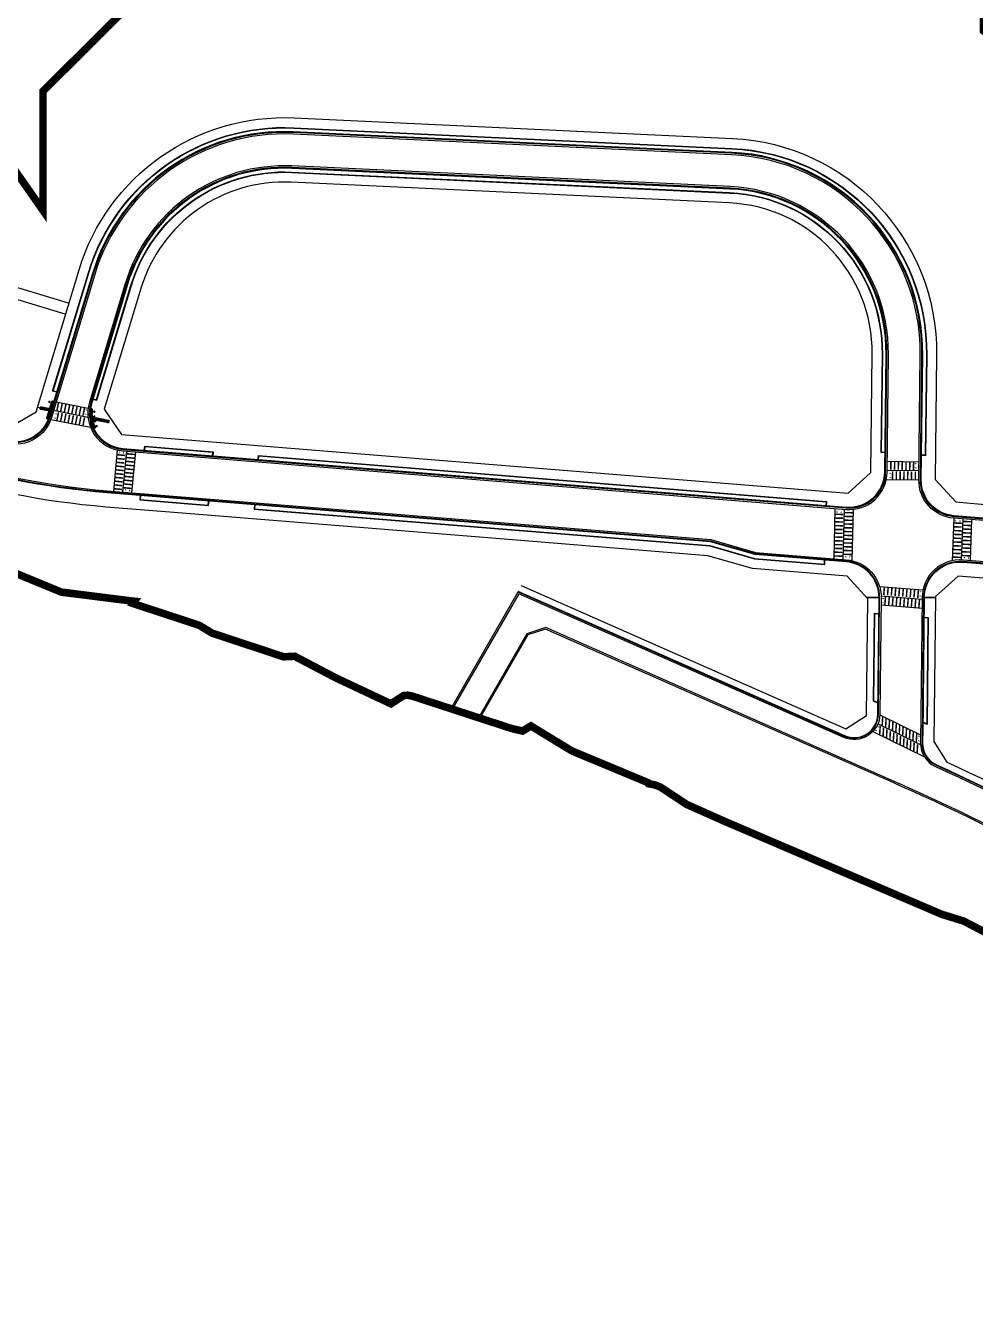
# Model space of a CAD drawing. Header units: millimetres. Extents: x 235041 to 237168, y 422741 to 424190.
# Drawn here: x 235536.9 to 235850.1, y 423398 to 423819 of the extents above; entities that cross this region are included whole.
import ezdxf

# ---------------------------------------------------------------- set-up
doc = ezdxf.new("R2010")
doc.units = ezdxf.units.MM
doc.linetypes.add('DASHED2', pattern=[0.375, 0.25, -0.125])
doc.linetypes.add('PHANTOM2', pattern=[1.25, 0.625, -0.125, 0.125, -0.125, 0.125, -0.125])
for name, color, linetype in [('#-#work', 60, 'Continuous'), ('0_210818_탑립전민지구 구역계(최종)', 1, 'PHANTOM2'), ('@@BF_볼라드', 7, 'Continuous'), ('@@노면표시_11.횡단보도(W6.0_백색)', 7, 'Continuous'), ('@@보도선', 7, 'Continuous'), ('@@횡단보도라인', 7, 'Continuous'), ('_포장-점자블럭', 30, 'Continuous'), ('COMM', 4, 'Continuous'), ('도로흐름표시', 7, 'Continuous'), ('장애자', 2, 'Continuous')]:
    doc.layers.add(name, color=color, linetype=linetype)
doc.layers.add('_낮춤(200x250)_직선', color=7, linetype='Continuous', lineweight=13)

# ---------------------------------------------------------------- blocks, each defined once
blk = doc.blocks.new('계획선 검토')
at = {"layer": '@@보도선', "color": 8}
for points in [[(235551.11, 423727.42), (235508.89, 423740.19, -0.209611), (235491.71, 423754.86), (235487.29, 423764.02, 0.107989), (235473.61, 423781.44), (235442.37, 423807.22, 0.502839), (235416.06, 423800.72), (235392.42, 423744.35)], [(235550.02, 423723.82), (235507.8, 423736.59, -0.209611), (235488.33, 423753.23), (235483.9, 423762.38, 0.107989), (235471.21, 423778.54), (235439.98, 423804.32, 0.502839), (235419.53, 423799.27), (235395.45, 423741.86)], [(235384.17, 423751.6, 0.022204), (235395.47, 423741.69, 0.088769), (235447.9, 423713.19), (235508.94, 423692.9, 0.024741), (235531.74, 423686.55), (235540.43, 423691.69), (235554.58, 423738.45, -0.343654), (235625.5, 423788.55), (235769.97, 423781.76, -0.403736), (235837.28, 423710.42), (235836.82, 423669.38), (235843.62, 423661.92), (235853.24, 423661.14, -0.070102), (235951.84, 423639.02, -0.0244), (235984.24, 423624.95, -0.0244)], [(235984.95, 423624.74, -0.367152), (235976.82, 423622.57, 0.090708), (235852.81, 423655.78), (235842.93, 423656.58, -0.393952), (235831.44, 423669.18), (235831.9, 423710.48, 0.403736), (235769.72, 423776.38), (235625.25, 423783.18, 0.343654), (235559.73, 423736.89), (235545.49, 423689.83, -0.393073), (235530.78, 423681.25, -0.024974), (235507.24, 423687.79), (235446.2, 423708.08, -0.111192), (235380.44, 423747.71, -0.111192)], [(235984.95, 423624.74, -0.367152), (235976.82, 423622.57, 0.090708), (235852.81, 423655.78), (235842.93, 423656.58, -0.393952), (235831.44, 423669.18), (235831.9, 423710.48, 0.403736), (235769.72, 423776.38), (235625.25, 423783.18, 0.343654), (235559.73, 423736.89), (235545.49, 423689.83, -0.393073), (235530.78, 423681.25, -0.024974), (235507.24, 423687.79), (235446.2, 423708.08, -0.111192), (235380.44, 423747.71, -0.111192)], [(235984.5, 423624.96, -0.363669), (235977.04, 423623.02, 0.090708), (235852.85, 423656.28), (235842.97, 423657.08, -0.393952), (235831.94, 423669.17), (235832.4, 423710.48, 0.403736), (235769.74, 423776.88), (235625.27, 423783.68, 0.343654), (235559.25, 423737.04), (235545.01, 423689.97, -0.393073), (235530.89, 423681.74, -0.024974), (235507.4, 423688.27), (235446.36, 423708.56, -0.111192), (235380.79, 423748.07)], [(235984.5, 423624.96), (235984.33, 423625.08, -0.363669), (235977.12, 423623.2, 0.090708), (235852.87, 423656.48), (235842.98, 423657.28, -0.393952), (235832.14, 423669.17), (235832.6, 423710.47, 0.403736), (235769.75, 423777.08), (235625.28, 423783.88, 0.343654), (235559.06, 423737.1), (235544.82, 423690.03, -0.393073), (235530.94, 423681.93, -0.024974), (235507.46, 423688.46), (235446.42, 423708.75, -0.111192), (235380.93, 423748.22)], [(235547.27, 423698.14), (235545.87, 423698.42), (235557.7, 423737.51, -0.343654), (235625.35, 423785.3), (235769.82, 423778.5, -0.403736), (235834.02, 423710.46), (235833.65, 423677.18), (235832.23, 423677.29)], [(235547.31, 423698.26), (235546.03, 423698.51), (235557.81, 423737.47, -0.343654), (235625.34, 423785.18), (235769.81, 423778.38, -0.403736), (235833.9, 423710.46), (235833.53, 423677.31), (235832.23, 423677.41)], [(235559, 423695.81), (235560.4, 423695.53), (235571.81, 423733.24, -0.343654), (235624.65, 423770.57), (235769.12, 423763.78, -0.403736), (235819.28, 423710.62), (235818.92, 423678.37), (235820.34, 423678.26)], [(235559.03, 423695.92), (235560.31, 423695.67), (235571.69, 423733.27, -0.343654), (235624.66, 423770.69), (235769.13, 423763.9, -0.403736), (235819.4, 423710.62), (235819.04, 423678.48), (235820.34, 423678.38)], [(235375.13, 423716.75), (235378.4, 423720.84), (235378.4, 423720.84), (235379.2, 423721.69, -0.389949), (235393.32, 423723.4, 0.075526), (235442.89, 423698.12), (235503.93, 423677.83, 0.06011), (235563.85, 423665.63), (235762.88, 423649.52), (235777.59, 423645.32), (235807.51, 423642.89, -0.393952), (235819, 423630.3), (235818.58, 423591.98, -0.538488), (235806.64, 423584.3), (235699.52, 423631.65), (235677.62, 423593.62)], [(235677.14, 423593.78), (235699.31, 423632.29), (235806.85, 423584.76, 0.538488), (235818.08, 423591.99), (235818.5, 423630.3, 0.393952), (235807.47, 423642.4), (235777.5, 423644.82), (235762.79, 423649.02), (235563.81, 423665.13, -0.06011), (235503.77, 423677.35), (235442.73, 423697.64, -0.075526), (235393.02, 423723, 0.390332), (235379.58, 423721.35), (235378.76, 423720.49)], [(235818.5, 423630.3), (235818.3, 423630.3, 0.393952), (235807.46, 423642.2), (235777.46, 423644.62), (235762.75, 423648.83), (235563.79, 423664.93, -0.06011), (235503.71, 423677.16), (235442.67, 423697.45, -0.075526), (235392.91, 423722.84, 0.390493), (235379.72, 423721.22), (235378.9, 423720.36), (235378.76, 423720.49)], [(235700.35, 423634.43), (235807.36, 423587.14), (235814.19, 423591.53), (235814.62, 423630.01), (235807.82, 423637.47), (235776.62, 423640), (235761.91, 423644.2), (235701.58, 423649.08), (235587.21, 423658.34), (235571.98, 423659.57), (235563.42, 423660.27, -0.06011), (235502.23, 423672.72), (235441.19, 423693.01, -0.081161), (235386.74, 423721.56), (235379.2, 423720.67)], [(235833.21, 423630.46, -0.43477), (235845.96, 423642.09), (235851.66, 423641.63, -0.115797), (236000.7, 423593.67), (236011.81, 423583.09, -0.022098), (236036.05, 423565.41, -0.39416), (236038.39, 423549.48)], [(235699.24, 423632.52), (235806.92, 423584.92, 0.538488), (235817.9, 423591.99)], [(235979.88, 423480.86), (235945.48, 423503.4, 0.000274), (235944.71, 423503.9, 0.040328), (235825.34, 423568.86), (235823.33, 423569.74), (235708.41, 423620.53), (235702.21, 423618.51), (235686.26, 423590.8)], [(235979.61, 423480.44), (235945.21, 423502.98, 0.000274), (235944.44, 423503.49, 0.040328), (235825.14, 423568.4), (235823.13, 423569.29), (235708.38, 423620), (235702.55, 423618.09), (235686.75, 423590.64)], [(235832.68, 423584.93), (235832.65, 423582.5, 0.296926), (235837.23, 423575.29, -0.038183), (235951.38, 423512.39), (235985.77, 423489.85)]]:
    blk.add_lwpolyline(points, format="xyb", dxfattribs=at)
for points in [[(235568.93, 423678.76), (235807.46, 423659.45, 0.43477), (235820.97, 423671.77), (235821.4, 423710.6, 0.403736), (235769.22, 423765.89), (235624.75, 423772.69, 0.343654), (235569.78, 423733.85), (235557.97, 423694.84, 0.478066)], [(235568.97, 423679.26), (235807.5, 423659.95, 0.43477), (235820.47, 423671.78), (235820.9, 423710.6, 0.403736), (235769.2, 423765.39), (235624.73, 423772.19, 0.343654), (235570.25, 423733.71), (235558.45, 423694.7, 0.478066)], [(235568.99, 423679.46), (235807.51, 423660.15, 0.43477), (235820.27, 423671.78), (235820.7, 423710.6, 0.403736), (235769.19, 423765.2), (235624.72, 423771.99, 0.343654), (235570.45, 423733.65), (235558.64, 423694.64, 0.478066)], [(235816.02, 423710.66, 0.403736), (235768.97, 423760.52), (235624.5, 423767.32, 0.343654), (235574.93, 423732.3), (235562.9, 423692.54), (235568.6, 423684.19), (235808.12, 423664.8), (235815.58, 423671.61)], [(235986.84, 423488.34, 0.406783), (235998.49, 423490.61), (236038.96, 423549.08, 0.39416), (236036.49, 423565.96, 0.022053), (236012.25, 423583.64), (236001.13, 423594.23, 0.115854), (235851.72, 423642.33), (235846.02, 423642.79, 0.43477), (235832.51, 423630.47), (235831.97, 423582.51, 0.296926), (235836.95, 423574.68, -0.038183), (235951, 423511.82)], [(235987.12, 423488.76, 0.406783), (235998.08, 423490.9), (236038.55, 423549.36, 0.39416), (236036.18, 423565.57, 0.022085), (236011.94, 423583.25), (236000.82, 423593.83, 0.115814), (235851.68, 423641.83), (235845.97, 423642.29, 0.43477), (235833.01, 423630.46), (235832.47, 423582.5, 0.296926), (235837.16, 423575.13, -0.038183), (235951.28, 423512.24)], [(236008.89, 423579.42), (235997.85, 423589.92, 0.115413), (235851.29, 423636.96), (235844.36, 423637.52), (235836.89, 423630.72), (235836.36, 423582.95), (235840.69, 423576.13, -0.037366), (235952.58, 423514.23), (235987.02, 423491.67), (235994.97, 423493.22), (236035.15, 423551.26), (236033.74, 423561.26, 0.022993)]]:
    blk.add_lwpolyline(points, format="xyb", close=True, dxfattribs=at)
for points in [[(235576.09, 423678.88), (235576.22, 423680.3), (235598.74, 423678.48), (235598.62, 423677.06)], [(235576.21, 423678.87), (235576.33, 423680.17), (235598.61, 423678.37), (235598.5, 423677.07)], [(235613.57, 423675.85), (235613.69, 423677.27), (235800.95, 423662.11), (235800.92, 423660.68)], [(235613.69, 423675.84), (235613.8, 423677.14), (235800.83, 423662), (235800.8, 423660.69)], [(235574.69, 423664.05), (235574.56, 423662.63), (235597.3, 423660.79), (235597.42, 423662.21)], [(235574.81, 423664.04), (235574.69, 423662.74), (235597.19, 423660.92), (235597.3, 423662.22)], [(235612.37, 423661), (235612.26, 423659.58), (235762.5, 423647.42), (235777.21, 423643.22), (235800.45, 423641.34), (235800.48, 423642.76)], [(235612.49, 423660.99), (235612.38, 423659.69), (235762.52, 423647.54), (235777.23, 423643.34), (235800.33, 423641.47), (235800.37, 423642.77)], [(235818.3, 423630.3), (235814.15, 423630.35)], [(235818.31, 423630.42), (235814.21, 423630.47)], [(235817.88, 423591.99), (235818.3, 423630.3)], [(235833.21, 423630.46), (235832.7, 423584.93)], [(235833.21, 423630.58), (235836.89, 423630.54)], [(235833.21, 423630.46), (235836.89, 423630.42)], [(235817.92, 423595.63), (235816.51, 423596.24), (235816.83, 423625.31), (235818.25, 423625.19)], [(235817.92, 423595.76), (235816.63, 423596.32), (235816.95, 423625.18), (235818.25, 423625.07)], [(235833.14, 423623.99), (235834.55, 423623.87), (235834.16, 423588.57), (235832.75, 423589.18)], [(235833.13, 423623.87), (235834.43, 423623.76), (235834.04, 423588.75), (235832.75, 423589.31)], [(235825.07, 423568.45), (235823.14, 423569.3), (235708.38, 423620.02), (235702.54, 423618.11), (235686.73, 423590.65)], [(235818.08, 423591.99), (235817.88, 423591.99)], [(235832.5, 423584.93), (235832.7, 423584.93)]]:
    blk.add_lwpolyline(points, dxfattribs=at)
blk = doc.blocks.new('_포장-점자블럭')
at = {"layer": '_포장-점자블럭'}
for p, q in [((0, 300), (300, 300)), ((0, 300), (0, 0)), ((0, 0), (300, 0)), ((300, 300), (300, 0))]:
    blk.add_line(p, q, dxfattribs=at)
for centre, radius in [((25, 275), 17.5), ((25, 225), 17.5), ((25, 175), 17.5), ((25, 125), 17.5), ((25, 75), 17.5), ((25, 25), 17.5), ((25, 275), 12.8), ((25, 225), 12.8), ((25, 175), 12.8), ((25, 125), 12.8), ((25, 75), 12.8), ((25, 25), 12.8), ((75, 275), 17.5), ((75, 225), 17.5), ((75, 175), 17.5), ((75, 125), 17.5), ((75, 75), 17.5), ((75, 25), 17.5), ((75, 275), 12.8), ((75, 225), 12.8), ((75, 175), 12.8), ((75, 125), 12.8), ((75, 75), 12.8), ((75, 25), 12.8), ((125, 275), 17.5), ((125, 225), 17.5), ((125, 175), 17.5), ((125, 125), 17.5), ((125, 75), 17.5), ((125, 25), 17.5), ((125, 275), 12.8), ((125, 225), 12.8), ((125, 175), 12.8), ((125, 125), 12.8), ((125, 75), 12.8), ((125, 25), 12.8), ((175, 275), 17.5), ((175, 225), 17.5), ((175, 175), 17.5), ((175, 125), 17.5), ((175, 75), 17.5), ((175, 25), 17.5), ((175, 275), 12.8), ((175, 225), 12.8), ((175, 175), 12.8), ((175, 125), 12.8), ((175, 75), 12.8), ((175, 25), 12.8), ((225, 275), 17.5), ((225, 225), 17.5), ((225, 175), 17.5), ((225, 125), 17.5), ((225, 75), 17.5), ((225, 25), 17.5), ((225, 275), 12.8), ((225, 225), 12.8), ((225, 175), 12.8), ((225, 125), 12.8), ((225, 75), 12.8), ((225, 25), 12.8), ((275, 275), 17.5), ((275, 225), 17.5), ((275, 175), 17.5), ((275, 125), 17.5), ((275, 75), 17.5), ((275, 25), 17.5), ((275, 275), 12.8), ((275, 225), 12.8), ((275, 175), 12.8), ((275, 125), 12.8), ((275, 75), 12.8), ((275, 25), 12.8)]:
    blk.add_circle(centre, radius, dxfattribs=at)
blk = doc.blocks.new('Braille blocks')
at = {"layer": '_포장-점자블럭', "xscale": 0.001000000018462161, "yscale": 0.001000000018462161, "zscale": 0.001000000018462161, "rotation": 270.0000000000034}
for p in [(0, 0.6), (0, 0.3)]:
    blk.add_blockref('_포장-점자블럭', p, dxfattribs=at)
blk = doc.blocks.new('dot1')
at = {"layer": '#-#work', "xscale": -1, "rotation": 270.0000000000013}
blk.add_blockref('Braille blocks', (-0.3, 0), dxfattribs=at)
blk = doc.blocks.new('guide1.1')
at = {"layer": 'COMM', "color": 30}
for p, q in [((-0.3, 0.3), (0, 0.3)), ((-0.3, 0), (-0.3, 0.3)), ((0, 0), (-0.3, 0)), ((-0.28, 0.275), (-0.28, 0.025)), ((-0.275, 0.275), (-0.275, 0.025)), ((-0.25, 0.025), (-0.25, 0.275)), ((-0.245, 0.025), (-0.245, 0.275)), ((-0.205, 0.275), (-0.205, 0.025)), ((-0.2, 0.275), (-0.2, 0.025)), ((-0.175, 0.025), (-0.175, 0.275)), ((-0.17, 0.025), (-0.17, 0.275)), ((-0.13, 0.275), (-0.13, 0.025)), ((-0.125, 0.275), (-0.125, 0.025)), ((-0.1, 0.025), (-0.1, 0.275)), ((-0.095, 0.025), (-0.095, 0.275)), ((-0.055, 0.275), (-0.055, 0.025)), ((-0.05, 0.275), (-0.05, 0.025)), ((-0.025, 0.025), (-0.025, 0.275)), ((-0.02, 0.025), (-0.02, 0.275)), ((0, 0.3), (0, 0))]:
    blk.add_line(p, q, dxfattribs=at)
for centre, radius, start, end in [((-0.2625, 0.275), 0.0175, 0, 180), ((-0.2625, 0.025), 0.0175, 180, 0), ((-0.2625, 0.275), 0.0125, 0, 180), ((-0.2625, 0.025), 0.0125, 180, 0), ((-0.1875, 0.275), 0.0175, 0, 180), ((-0.1875, 0.025), 0.0175, 180, 0), ((-0.1875, 0.275), 0.0125, 0, 180), ((-0.1875, 0.025), 0.0125, 180, 0), ((-0.1125, 0.275), 0.0175, 0, 180), ((-0.1125, 0.025), 0.0175, 180, 0), ((-0.1125, 0.275), 0.0125, 0, 180), ((-0.1125, 0.025), 0.0125, 180, 0), ((-0.0375, 0.275), 0.0175, 0, 180), ((-0.0375, 0.025), 0.0175, 180, 0), ((-0.0375, 0.275), 0.0125, 0, 180), ((-0.0375, 0.025), 0.0125, 180, 0)]:
    blk.add_arc(centre, radius, start, end, dxfattribs=at)
for p in [(-0.3, 0), (-0.3, 0), (0, 0), (0, 0)]:
    blk.add_point(p, dxfattribs=at)
at = {"layer": '장애자', "color": 30}
blk.add_point((0, 0.3), dxfattribs=at)
blk = doc.blocks.new('GB')
for p in [(0, 0), (0.3, 0)]:
    blk.add_blockref('guide1.1', p)
blk = doc.blocks.new('guide block')
blk.add_blockref('GB', (0, 0))
blk = doc.blocks.new('볼라드(기본)')
at = {"layer": '@@BF_볼라드'}
h = blk.add_hatch(color=251, dxfattribs=at)
h.dxf.hatch_style = 1
edge = h.paths.add_edge_path()
edge.add_arc((0.03, -0.03), 0.01, 270, 360)
edge.add_line((0.04, -0.03), (0.04, 0.03))
edge.add_arc((0.03, 0.03), 0.01, 0, 90)
edge.add_line((0.03, 0.04), (-0.03, 0.04))
edge.add_arc((-0.03, 0.03), 0.01, 90, 180)
edge.add_line((-0.04, 0.03), (-0.04, -0.03))
edge.add_arc((-0.03, -0.03), 0.01, 180, 270)
edge.add_line((-0.03, -0.04), (0.03, -0.04))
at = {"layer": '@@BF_볼라드', "color": 255, "const_width": 0.0075}
blk.add_lwpolyline([(0.03, -0.06, 0.414214), (0.06, -0.03), (0.06, 0.03, 0.414214), (0.03, 0.06), (-0.03, 0.06, 0.414214), (-0.06, 0.03), (-0.06, -0.03, 0.414214), (-0.03, -0.06)], format="xyb", close=True, dxfattribs=at)
at = {"layer": '@@BF_볼라드', "color": 251, "const_width": 0.02}
blk.add_lwpolyline([(0.03, -0.05, 0.414214), (0.05, -0.03), (0.05, 0.03, 0.414214), (0.03, 0.05), (-0.03, 0.05, 0.414214), (-0.05, 0.03), (-0.05, -0.03, 0.414214), (-0.03, -0.05)], format="xyb", close=True, dxfattribs=at)
at = {"layer": '@@BF_볼라드', "color": 255, "const_width": 0.003, "flags": 128}
blk.add_lwpolyline([(-0.04, 0, 1), (0.04, 0, 1)], format="xyb", close=True, dxfattribs=at)
blk = doc.blocks.new('dot(볼라드)')
at = {"layer": '_포장-점자블럭', "xscale": -0.001000000018462161, "yscale": 0.001000000018462161, "zscale": 0.001000000018462161, "rotation": 359.9999999999979}
blk.add_blockref('_포장-점자블럭', (0.15, 0), dxfattribs=at)
blk = doc.blocks.new('Dot block(GB)')
at = {"layer": '#-#work', "xscale": -1, "rotation": 270.0000000000013}
blk.add_blockref('Braille blocks', (-0.3, 0), dxfattribs=at)
blk = doc.blocks.new('Bollard')
at = {"layer": '@@BF_볼라드'}
h = blk.add_hatch(color=251, dxfattribs=at)
h.dxf.hatch_style = 1
edge = h.paths.add_edge_path()
edge.add_arc((0.03, -0.03), 0.01, 270, 360)
edge.add_line((0.04, -0.03), (0.04, 0.03))
edge.add_arc((0.03, 0.03), 0.01, 0, 90)
edge.add_line((0.03, 0.04), (-0.03, 0.04))
edge.add_arc((-0.03, 0.03), 0.01, 90, 180)
edge.add_line((-0.04, 0.03), (-0.04, -0.03))
edge.add_arc((-0.03, -0.03), 0.01, 180, 270)
edge.add_line((-0.03, -0.04), (0.03, -0.04))
at = {"layer": '@@BF_볼라드', "color": 255, "const_width": 0.0075}
blk.add_lwpolyline([(0.03, -0.06, 0.414214), (0.06, -0.03), (0.06, 0.03, 0.414214), (0.03, 0.06), (-0.03, 0.06, 0.414214), (-0.06, 0.03), (-0.06, -0.03, 0.414214), (-0.03, -0.06)], format="xyb", close=True, dxfattribs=at)
at = {"layer": '@@BF_볼라드', "color": 251, "const_width": 0.02}
blk.add_lwpolyline([(0.03, -0.05, 0.414214), (0.05, -0.03), (0.05, 0.03, 0.414214), (0.03, 0.05), (-0.03, 0.05, 0.414214), (-0.05, 0.03), (-0.05, -0.03, 0.414214), (-0.03, -0.05)], format="xyb", close=True, dxfattribs=at)
at = {"layer": '@@BF_볼라드', "color": 255, "const_width": 0.003, "flags": 128}
blk.add_lwpolyline([(-0.04, 0, 1), (0.04, 0, 1)], format="xyb", close=True, dxfattribs=at)
blk = doc.blocks.new('Dot Block(Bol)')
at = {"layer": '_포장-점자블럭', "xscale": -0.001000000018462161, "yscale": 0.001000000018462161, "zscale": 0.001000000018462161, "rotation": 359.9999999999979}
blk.add_blockref('_포장-점자블럭', (0.15, 0), dxfattribs=at)

msp = doc.modelspace()

# ---------------------------------------------------------------- hatches: boundary and pattern name
at = {"layer": '@@노면표시_11.횡단보도(W6.0_백색)'}
for points in [[(235547.33, 423690.86), (235546.98, 423691.16), (235546.95, 423691.01), (235546.56, 423691.09), (235546.53, 423690.94), (235546.92, 423690.86), (235546.89, 423690.72)], [(235548.05, 423691.42), (235547.51, 423688.72), (235547.02, 423688.82), (235547.56, 423691.51)], [(235547.54, 423692.03), (235548.07, 423694.73), (235547.58, 423694.82), (235547.05, 423692.13)], [(235549.28, 423691.17), (235548.74, 423688.47), (235548.25, 423688.57), (235548.79, 423691.27)], [(235548.76, 423691.78), (235549.3, 423694.48), (235548.81, 423694.58), (235548.27, 423691.88)], [(235550.5, 423690.93), (235549.97, 423688.23), (235549.48, 423688.33), (235550.01, 423691.03)], [(235549.99, 423691.54), (235550.53, 423694.24), (235550.04, 423694.33), (235549.5, 423691.64)], [(235551.73, 423690.68), (235551.19, 423687.99), (235550.7, 423688.08), (235551.24, 423690.78)], [(235551.21, 423691.3), (235551.75, 423693.99), (235551.26, 423694.09), (235550.72, 423691.39)], [(235552.44, 423691.05), (235552.98, 423693.75), (235552.49, 423693.85), (235551.95, 423691.15)], [(235553.67, 423690.81), (235554.2, 423693.5), (235553.71, 423693.6), (235553.18, 423690.91)], [(235554.89, 423690.56), (235555.43, 423693.26), (235554.94, 423693.36), (235554.4, 423690.66)], [(235556.12, 423690.32), (235556.66, 423693.02), (235556.16, 423693.11), (235555.63, 423690.42)], [(235556.35, 423690.97), (235556.7, 423690.68), (235556.73, 423690.82), (235557.12, 423690.74), (235557.15, 423690.89), (235556.76, 423690.97), (235556.79, 423691.12)], [(235556.62, 423692.32), (235556.97, 423692.02), (235557, 423692.17), (235557.39, 423692.09), (235557.42, 423692.24), (235557.03, 423692.32), (235557.06, 423692.47)], [(235547.06, 423689.51), (235546.71, 423689.81), (235546.68, 423689.66), (235546.29, 423689.74), (235546.26, 423689.59), (235546.65, 423689.51), (235546.62, 423689.37)], [(235552.96, 423690.44), (235552.42, 423687.74), (235551.93, 423687.84), (235552.47, 423690.54)], [(235554.18, 423690.2), (235553.64, 423687.5), (235553.15, 423687.6), (235553.69, 423690.29)], [(235555.41, 423689.95), (235554.87, 423687.25), (235554.38, 423687.35), (235554.92, 423690.05)], [(235556.63, 423689.71), (235556.1, 423687.01), (235555.61, 423687.11), (235556.14, 423689.8)], [(235822.41, 423672.57), (235822.46, 423675.32), (235821.96, 423675.33), (235821.91, 423672.58)], [(235823.66, 423672.55), (235823.71, 423675.3), (235823.21, 423675.31), (235823.16, 423672.56)], [(235824.91, 423672.53), (235824.96, 423675.28), (235824.46, 423675.29), (235824.41, 423672.54)], [(235826.16, 423672.51), (235826.21, 423675.26), (235825.71, 423675.27), (235825.66, 423672.52)], [(235827.41, 423672.5), (235827.46, 423675.25), (235826.96, 423675.25), (235826.91, 423672.5)], [(235828.66, 423672.48), (235828.7, 423675.23), (235828.21, 423675.23), (235828.16, 423672.48)], [(235829.91, 423672.46), (235829.95, 423675.21), (235829.45, 423675.21), (235829.41, 423672.46)], [(235830.04, 423674.52), (235830.44, 423674.29), (235830.44, 423674.44), (235830.84, 423674.43), (235830.85, 423674.58), (235830.45, 423674.59), (235830.45, 423674.74)], [(235822.4, 423670.01), (235822, 423670.24), (235822, 423670.09), (235821.6, 423670.1), (235821.6, 423669.95), (235822, 423669.94), (235821.99, 423669.79)], [(235822.42, 423671.39), (235822.02, 423671.62), (235822.02, 423671.47), (235821.62, 423671.47), (235821.62, 423671.32), (235822.02, 423671.32), (235822.02, 423671.17)], [(235823.03, 423672.06), (235822.99, 423669.31), (235822.49, 423669.32), (235822.53, 423672.07)], [(235824.28, 423672.04), (235824.24, 423669.29), (235823.74, 423669.3), (235823.78, 423672.05)], [(235825.53, 423672.02), (235825.49, 423669.28), (235824.99, 423669.28), (235825.03, 423672.03)], [(235826.78, 423672.01), (235826.74, 423669.26), (235826.24, 423669.26), (235826.28, 423672.01)], [(235828.03, 423671.99), (235827.99, 423669.24), (235827.49, 423669.24), (235827.53, 423671.99)], [(235829.28, 423671.97), (235829.24, 423669.22), (235828.74, 423669.22), (235828.78, 423671.97)], [(235830.53, 423671.95), (235830.49, 423669.2), (235829.99, 423669.2), (235830.03, 423671.95)], [(235830.02, 423673.14), (235830.42, 423672.91), (235830.42, 423673.06), (235830.82, 423673.05), (235830.82, 423673.2), (235830.42, 423673.21), (235830.43, 423673.36)], [(235845.53, 423652.15), (235842.78, 423652.26), (235842.8, 423652.76), (235845.55, 423652.65)], [(235845.58, 423653.4), (235842.83, 423653.5), (235842.85, 423654), (235845.6, 423653.9)], [(235845.63, 423654.65), (235842.88, 423654.75), (235842.9, 423655.25), (235845.65, 423655.15)], [(235843.59, 423655.33), (235843.83, 423655.72), (235843.68, 423655.72), (235843.69, 423656.12), (235843.54, 423656.13), (235843.53, 423655.73), (235843.38, 423655.74)], [(235844.96, 423655.27), (235845.2, 423655.67), (235845.05, 423655.67), (235845.07, 423656.07), (235844.92, 423656.08), (235844.9, 423655.68), (235844.75, 423655.68)], [(235846.05, 423652.76), (235848.8, 423652.65), (235848.82, 423653.15), (235846.07, 423653.25)], [(235846.1, 423654), (235848.85, 423653.9), (235848.87, 423654.4), (235846.12, 423654.5)], [(235846.15, 423655.25), (235848.9, 423655.15), (235848.92, 423655.65), (235846.17, 423655.75)], [(235845.39, 423648.4), (235842.64, 423648.51), (235842.66, 423649.01), (235845.41, 423648.9)], [(235845.43, 423649.65), (235842.69, 423649.76), (235842.71, 423650.26), (235845.45, 423650.15)], [(235845.48, 423650.9), (235842.73, 423651.01), (235842.75, 423651.51), (235845.5, 423651.4)], [(235845.91, 423649.01), (235848.66, 423648.9), (235848.68, 423649.4), (235845.93, 423649.51)], [(235845.96, 423650.26), (235848.71, 423650.15), (235848.73, 423650.65), (235845.98, 423650.76)], [(235846.01, 423651.51), (235848.75, 423651.4), (235848.77, 423651.9), (235846.03, 423652.01)], [(235845.24, 423644.66), (235842.49, 423644.76), (235842.51, 423645.26), (235845.26, 423645.16)], [(235845.29, 423645.9), (235842.54, 423646.01), (235842.56, 423646.51), (235845.31, 423646.4)], [(235845.34, 423647.15), (235842.59, 423647.26), (235842.61, 423647.76), (235845.36, 423647.65)], [(235845.72, 423644.01), (235848.47, 423643.91), (235848.48, 423644.41), (235845.74, 423644.51)], [(235845.77, 423645.26), (235848.51, 423645.16), (235848.53, 423645.65), (235845.78, 423645.76)], [(235845.81, 423646.51), (235848.56, 423646.4), (235848.58, 423646.9), (235845.83, 423647.01)], [(235845.86, 423647.76), (235848.61, 423647.65), (235848.63, 423648.15), (235845.88, 423648.26)], [(235845.19, 423643.41), (235842.45, 423643.51), (235842.47, 423644.01), (235845.21, 423643.91)], [(235846.4, 423643.89), (235846.16, 423643.49), (235846.31, 423643.49), (235846.29, 423643.09), (235846.44, 423643.08), (235846.46, 423643.48), (235846.61, 423643.48)], [(235847.77, 423643.83), (235847.53, 423643.44), (235847.68, 423643.44), (235847.67, 423643.04), (235847.82, 423643.03), (235847.83, 423643.43), (235847.98, 423643.42)]]:
    msp.add_hatch(color=256, dxfattribs=at).paths.add_polyline_path(points)
at = {"layer": '@@노면표시_11.횡단보도(W6.0_백색)', "ltscale": 0.1}
for points in [[(235567.76, 423677.8), (235568.02, 423678.17), (235567.87, 423678.19), (235567.91, 423678.58), (235567.76, 423678.6), (235567.72, 423678.2), (235567.57, 423678.21)], [(235569.12, 423677.67), (235569.39, 423678.04), (235569.24, 423678.06), (235569.27, 423678.46), (235569.12, 423678.47), (235569.09, 423678.07), (235568.94, 423678.09)], [(235570.31, 423677.58), (235573.05, 423677.32), (235573.09, 423677.82), (235570.36, 423678.08)], [(235569.4, 423673.27), (235566.66, 423673.53), (235566.71, 423674.03), (235569.45, 423673.77)], [(235569.52, 423674.52), (235566.78, 423674.77), (235566.83, 423675.27), (235569.57, 423675.01)], [(235569.64, 423675.76), (235566.9, 423676.02), (235566.94, 423676.52), (235569.68, 423676.26)], [(235569.75, 423677), (235567.01, 423677.26), (235567.06, 423677.76), (235569.8, 423677.5)], [(235569.96, 423673.85), (235572.7, 423673.59), (235572.74, 423674.09), (235570, 423674.34)], [(235570.07, 423675.09), (235572.81, 423674.83), (235572.86, 423675.33), (235570.12, 423675.59)], [(235570.19, 423676.34), (235572.93, 423676.08), (235572.98, 423676.58), (235570.24, 423676.83)], [(235569.05, 423669.54), (235566.31, 423669.8), (235566.36, 423670.29), (235569.1, 423670.04)], [(235569.17, 423670.78), (235566.43, 423671.04), (235566.48, 423671.54), (235569.21, 423671.28)], [(235569.28, 423672.03), (235566.55, 423672.28), (235566.59, 423672.78), (235569.33, 423672.52)], [(235569.61, 423670.11), (235572.34, 423669.86), (235572.39, 423670.35), (235569.65, 423670.61)], [(235569.72, 423671.36), (235572.46, 423671.1), (235572.51, 423671.6), (235569.77, 423671.86)], [(235569.84, 423672.6), (235572.58, 423672.34), (235572.63, 423672.84), (235569.89, 423673.1)], [(235568.7, 423665.8), (235565.96, 423666.06), (235566.01, 423666.56), (235568.75, 423666.3)], [(235568.82, 423667.05), (235566.08, 423667.31), (235566.12, 423667.8), (235568.86, 423667.55)], [(235568.93, 423668.29), (235566.19, 423668.55), (235566.24, 423669.05), (235568.98, 423668.79)], [(235569.25, 423666.38), (235571.99, 423666.12), (235572.04, 423666.62), (235569.3, 423666.88)], [(235569.37, 423667.62), (235572.11, 423667.37), (235572.16, 423667.86), (235569.42, 423668.12)], [(235569.49, 423668.87), (235572.23, 423668.61), (235572.27, 423669.11), (235569.54, 423669.37)], [(235569.93, 423666.22), (235569.67, 423665.84), (235569.82, 423665.82), (235569.78, 423665.43), (235569.93, 423665.41), (235569.97, 423665.81), (235570.12, 423665.8)], [(235571.3, 423666.09), (235571.04, 423665.71), (235571.19, 423665.7), (235571.15, 423665.3), (235571.3, 423665.28), (235571.34, 423665.68), (235571.49, 423665.67)], [(235806.47, 423657.56), (235803.72, 423657.63), (235803.74, 423658.13), (235806.48, 423658.06)], [(235804.42, 423658.21), (235804.66, 423658.61), (235804.51, 423658.61), (235804.52, 423659.01), (235804.37, 423659.02), (235804.36, 423658.62), (235804.21, 423658.62)], [(235805.8, 423658.18), (235806.03, 423658.58), (235805.88, 423658.58), (235805.89, 423658.98), (235805.74, 423658.98), (235805.73, 423658.58), (235805.58, 423658.59)], [(235806.96, 423656.93), (235809.71, 423656.86), (235809.72, 423657.36), (235806.97, 423657.43)], [(235806.99, 423658.18), (235809.74, 423658.11), (235809.75, 423658.61), (235807, 423658.68)], [(235806.35, 423652.57), (235803.6, 423652.63), (235803.62, 423653.13), (235806.36, 423653.07)], [(235806.38, 423653.82), (235803.63, 423653.88), (235803.65, 423654.38), (235806.39, 423654.32)], [(235806.41, 423655.07), (235803.66, 423655.13), (235803.68, 423655.63), (235806.42, 423655.57)], [(235806.44, 423656.31), (235803.69, 423656.38), (235803.71, 423656.88), (235806.45, 423656.81)], [(235806.87, 423653.18), (235809.62, 423653.11), (235809.63, 423653.61), (235806.88, 423653.68)], [(235806.9, 423654.43), (235809.65, 423654.36), (235809.66, 423654.86), (235806.91, 423654.93)], [(235806.93, 423655.68), (235809.68, 423655.61), (235809.69, 423656.11), (235806.94, 423656.18)], [(235806.26, 423648.82), (235803.51, 423648.88), (235803.52, 423649.38), (235806.27, 423649.32)], [(235806.29, 423650.07), (235803.54, 423650.13), (235803.55, 423650.63), (235806.3, 423650.57)], [(235806.32, 423651.32), (235803.57, 423651.38), (235803.58, 423651.88), (235806.33, 423651.82)], [(235806.75, 423648.18), (235809.5, 423648.11), (235809.51, 423648.61), (235806.76, 423648.68)], [(235806.78, 423649.43), (235809.53, 423649.36), (235809.54, 423649.86), (235806.79, 423649.93)], [(235806.81, 423650.68), (235809.56, 423650.61), (235809.57, 423651.11), (235806.82, 423651.18)], [(235806.84, 423651.93), (235809.59, 423651.86), (235809.6, 423652.36), (235806.85, 423652.43)], [(235806.14, 423643.82), (235803.39, 423643.88), (235803.4, 423644.38), (235806.15, 423644.32)], [(235806.17, 423645.07), (235803.42, 423645.13), (235803.43, 423645.63), (235806.18, 423645.57)], [(235806.2, 423646.32), (235803.45, 423646.38), (235803.46, 423646.88), (235806.21, 423646.82)], [(235806.23, 423647.57), (235803.48, 423647.63), (235803.49, 423648.13), (235806.24, 423648.07)], [(235806.66, 423644.43), (235809.41, 423644.37), (235809.42, 423644.87), (235806.67, 423644.93)], [(235806.69, 423645.68), (235809.44, 423645.61), (235809.45, 423646.11), (235806.7, 423646.18)], [(235806.72, 423646.93), (235809.47, 423646.86), (235809.48, 423647.36), (235806.73, 423647.43)], [(235807.34, 423644.31), (235807.11, 423643.92), (235807.26, 423643.92), (235807.25, 423643.52), (235807.4, 423643.51), (235807.41, 423643.91), (235807.56, 423643.91)], [(235808.72, 423644.28), (235808.48, 423643.89), (235808.63, 423643.88), (235808.62, 423643.48), (235808.77, 423643.48), (235808.78, 423643.88), (235808.93, 423643.88)], [(235820.1, 423631.19), (235820.32, 423633.93), (235819.82, 423633.97), (235819.6, 423631.23)], [(235821.34, 423631.09), (235821.57, 423633.83), (235821.07, 423633.87), (235820.85, 423631.13)], [(235822.59, 423630.99), (235822.81, 423633.73), (235822.31, 423633.77), (235822.09, 423631.03)], [(235823.84, 423630.89), (235824.06, 423633.63), (235823.56, 423633.67), (235823.34, 423630.93)], [(235825.08, 423630.79), (235825.3, 423633.53), (235824.8, 423633.57), (235824.58, 423630.83)], [(235826.33, 423630.69), (235826.55, 423633.43), (235826.05, 423633.47), (235825.83, 423630.73)], [(235827.57, 423630.59), (235827.79, 423633.33), (235827.3, 423633.37), (235827.07, 423630.63)], [(235828.82, 423630.49), (235829.04, 423633.23), (235828.54, 423633.27), (235828.32, 423630.53)], [(235830.06, 423630.38), (235830.29, 423633.13), (235829.79, 423633.17), (235829.57, 423630.42)], [(235831.31, 423630.28), (235831.53, 423633.02), (235831.03, 423633.06), (235830.81, 423630.32)], [(235831.58, 423632.33), (235831.96, 423632.07), (235831.97, 423632.22), (235832.37, 423632.19), (235832.38, 423632.34), (235831.98, 423632.37), (235831.99, 423632.52)], [(235819.92, 423628.63), (235819.54, 423628.89), (235819.52, 423628.74), (235819.12, 423628.77), (235819.11, 423628.62), (235819.51, 423628.59), (235819.5, 423628.44)], [(235820.03, 423630.01), (235819.65, 423630.26), (235819.63, 423630.11), (235819.24, 423630.14), (235819.22, 423630), (235819.62, 423629.96), (235819.61, 423629.81)], [(235820.68, 423630.64), (235820.46, 423627.9), (235819.96, 423627.94), (235820.18, 423630.68)], [(235821.93, 423630.54), (235821.7, 423627.8), (235821.21, 423627.84), (235821.43, 423630.58)], [(235823.17, 423630.44), (235822.95, 423627.7), (235822.45, 423627.74), (235822.67, 423630.48)], [(235824.42, 423630.34), (235824.2, 423627.6), (235823.7, 423627.64), (235823.92, 423630.38)], [(235825.66, 423630.24), (235825.44, 423627.5), (235824.94, 423627.54), (235825.17, 423630.28)], [(235826.91, 423630.14), (235826.69, 423627.4), (235826.19, 423627.44), (235826.41, 423630.18)], [(235828.16, 423630.04), (235827.93, 423627.3), (235827.44, 423627.34), (235827.66, 423630.08)], [(235829.4, 423629.94), (235829.18, 423627.2), (235828.68, 423627.24), (235828.9, 423629.98)], [(235830.65, 423629.84), (235830.43, 423627.09), (235829.93, 423627.13), (235830.15, 423629.88)], [(235831.89, 423629.73), (235831.67, 423626.99), (235831.17, 423627.03), (235831.4, 423629.77)], [(235831.47, 423630.96), (235831.85, 423630.7), (235831.86, 423630.85), (235832.26, 423630.82), (235832.27, 423630.97), (235831.87, 423631), (235831.88, 423631.15)], [(235819.1, 423588.42), (235819.59, 423588.19), (235819.77, 423591.16), (235819.29, 423591.4)], [(235820.23, 423587.88), (235820.71, 423587.64), (235820.9, 423590.61), (235820.41, 423590.85)], [(235821.35, 423587.33), (235821.83, 423587.09), (235822.02, 423590.06), (235821.53, 423590.3)], [(235822.47, 423586.78), (235822.96, 423586.54), (235823.14, 423589.51), (235822.65, 423589.75)], [(235817.65, 423586.42), (235817.41, 423586.81), (235817.33, 423586.68), (235816.98, 423586.87), (235816.91, 423586.74), (235817.26, 423586.55), (235817.19, 423586.42)], [(235818.3, 423587.63), (235818.06, 423588.02), (235817.99, 423587.89), (235817.64, 423588.08), (235817.56, 423587.95), (235817.92, 423587.76), (235817.84, 423587.63)], [(235818.25, 423585.22), (235818.74, 423584.99), (235818.92, 423587.96), (235818.43, 423588.2)], [(235819.37, 423584.67), (235819.86, 423584.44), (235820.04, 423587.41), (235819.56, 423587.65)], [(235820.5, 423584.12), (235820.98, 423583.89), (235821.17, 423586.86), (235820.68, 423587.1)], [(235821.62, 423583.58), (235822.1, 423583.34), (235822.29, 423586.31), (235821.8, 423586.55)], [(235822.74, 423583.03), (235823.23, 423582.79), (235823.41, 423585.76), (235822.92, 423586)], [(235823.59, 423586.23), (235824.08, 423585.99), (235824.26, 423588.96), (235823.78, 423589.2)], [(235823.86, 423582.48), (235824.35, 423582.24), (235824.53, 423585.21), (235824.05, 423585.45)], [(235824.72, 423585.68), (235825.2, 423585.44), (235825.39, 423588.41), (235824.9, 423588.65)], [(235825.84, 423585.13), (235826.33, 423584.89), (235826.51, 423587.86), (235826.02, 423588.1)], [(235826.96, 423584.58), (235827.45, 423584.34), (235827.63, 423587.31), (235827.15, 423587.55)], [(235828.09, 423584.03), (235828.57, 423583.79), (235828.75, 423586.76), (235828.27, 423587)], [(235829.21, 423583.48), (235829.69, 423583.24), (235829.88, 423586.21), (235829.39, 423586.45)], [(235830.33, 423582.93), (235830.82, 423582.69), (235831, 423585.66), (235830.51, 423585.9)], [(235824.99, 423581.93), (235825.47, 423581.69), (235825.66, 423584.66), (235825.17, 423584.9)], [(235826.11, 423581.38), (235826.6, 423581.14), (235826.78, 423584.11), (235826.29, 423584.35)], [(235827.23, 423580.83), (235827.72, 423580.59), (235827.9, 423583.56), (235827.42, 423583.8)], [(235828.35, 423580.28), (235828.84, 423580.04), (235829.02, 423583.01), (235828.54, 423583.25)], [(235829.48, 423579.73), (235829.96, 423579.49), (235830.15, 423582.46), (235829.66, 423582.7)], [(235830.6, 423579.18), (235831.09, 423578.94), (235831.27, 423581.91), (235830.78, 423582.15)], [(235831.08, 423583.34), (235831.34, 423582.96), (235831.4, 423583.1), (235831.76, 423582.92), (235831.83, 423583.05), (235831.47, 423583.23), (235831.54, 423583.37)], [(235831.17, 423584.83), (235831.43, 423584.45), (235831.5, 423584.58), (235831.86, 423584.41), (235831.92, 423584.54), (235831.56, 423584.72), (235831.63, 423584.85)]]:
    msp.add_hatch(color=256, dxfattribs=at).paths.add_polyline_path(points)

# ---------------------------------------------------------------- linework, layer by layer
at = {"layer": '0_210818_탑립전민지구 구역계(최종)', "linetype": 'PHANTOM2', "ltscale": 25, "const_width": 2.5, "flags": 128}
msp.add_lwpolyline([(235759.71, 423882.53), (235771.72, 423866.83), (235774.45, 423864.96), (235813.94, 423839.55), (235832.69, 423857.36), (235832.69, 423897.36), (235858.54, 423897.36), (235865.64, 423918.88), (235895.77, 423942.19), (235935, 423923.33), (235957.63, 423912.45), (235971.56, 423876.91), (235872.69, 423837.36), (235862.69, 423837.36), (235852.69, 423827.36), (235852.69, 423817.29), (235869.87, 423803.44), (235867.16, 423800.11), (235884.44, 423793.68), (235905.33, 423765.76), (235908.54, 423751.16), (235932.69, 423737.36), (235942.69, 423737.36), (235972.69, 423757.36), (235985.12, 423790.5), (235989.54, 423823.15), (235992.38, 423823.84), (235995.04, 423816.97), (236002.69, 423837.36), (236012.69, 423837.36), (236032.69, 423847.36), (236042.69, 423857.36), (236042.69, 423858.78), (236057.75, 423887.25), (236071.53, 423913.31), (236102.63, 423895.51), (236112.69, 423897.36), (236142.69, 423897.36), (236142.69, 423887.36), (236152.69, 423877.36), (236172.69, 423867.36), (236182.69, 423867.36), (236186.35, 423868.9), (236188.51, 423875.94), (236189.18, 423891.12), (236192.72, 423902.84), (236191.67, 423906.72), (236194.6, 423907.36), (236193.4, 423910.52), (236188.2, 423913.97), (236180.27, 423921.42), (236167.96, 423929.51), (236162.31, 423932.58), (236155.77, 423934.71), (236143.17, 423937.59), (236137.09, 423936.06), (236128.56, 423938.22), (236125.36, 423946.51), (236117.53, 423953.92), (236112.69, 423951.82), (236100.12, 423946.36), (236100.31, 423946.02), (236093.65, 423940.86), (236088.2, 423943.52), (236076.86, 423942.87), (236067.15, 423943.11), (236050.63, 423938.9), (236045.87, 423936.97), (236044.98, 423939.38), (236042.69, 423939.64), (236039.73, 423939.99), (236032.99, 423940.01), (236033.05, 423961.86), (236057.16, 424016.31), (236040.75, 424023.64), (236022.43, 424037.36), (235989.41, 424037.36), (235972.69, 424007.36), (235912.69, 424007.36), (235861.72, 423981.88, -0.395601), (235835.5, 423989.69), (235817.15, 424021.18), (235751.64, 424100.01), (235742.69, 424122.66), (235738.57, 424126.76), (235738.44, 424127.36), (235727.19, 424127.36), (235726.15, 424151.94), (235728.51, 424164.78), (235726.91, 424173.02), (235726, 424177.68), (235725.3, 424181.3), (235728.07, 424185.67), (235734.25, 424185.54), (235733.9, 424187.72), (235736.26, 424186.59), (235738.62, 424185.45), (235742.1, 424183.77), (235746.68, 424181.69), (235751.26, 424179.6), (235761.09, 424174.75), (235770.93, 424169.91), (235780.76, 424165.06), (235790.59, 424160.21), (235800.42, 424155.36), (235810.25, 424150.51), (235829.92, 424140.82), (235838.13, 424136.8), (235846.34, 424132.78), (235854.55, 424128.77), (235862.76, 424124.75), (235864.64, 424123.83), (235866.52, 424122.91), (235875.31, 424118.81), (235926.46, 424093.58), (235938.87, 424087.5), (236085.74, 424015.88), (236089.91, 424013.94), (236094.09, 424012), (236095.25, 424011.48), (236096.4, 424010.97), (236098.9, 424009.86), (236101.89, 424008.54), (236112.41, 424004.06), (236119.79, 424001.01), (236123.76, 423999.39), (236129.96, 423996.9), (236132.32, 423995.96), (236140.87, 423992.54), (236153.04, 423987.67), (236165.2, 423982.8), (236176.36, 423978.42), (236184.74, 423975.2), (236188.01, 423973.97), (236192.61, 423972.27), (236194.78, 423971.49), (236195.9, 423971.09), (236202.57, 423968.7), (236212, 423965.43), (236220.51, 423962.55), (236225.58, 423960.94), (236230.78, 423959.29), (236235.75, 423957.75), (236240.53, 423956.28), (236252.25, 423952.82), (236257, 423951.5), (236261.75, 423950.18), (236265.81, 423949.07), (236271.04, 423947.67), (236274.42, 423946.77), (236284.12, 423944.32), (236293.84, 423941.99), (236303.59, 423939.74), (236315.32, 423937.21), (236325.12, 423935.24), (236334.94, 423933.36), (236344.79, 423931.58), (236353.66, 423930.1), (236363.55, 423928.54), (236373.45, 423927.1), (236383.36, 423925.76), (236393.3, 423924.54), (236403.25, 423923.46), (236422.17, 423921.55), (236451.59, 423919.73), (236454.9, 423919.64), (236464.45, 423917.13, -0.43871), (236472.16, 423909.23), (236472.14, 423908.88), (236472.09, 423907.94), (236472.03, 423907), (236471.97, 423906.07), (236471.91, 423905.14), (236471.84, 423904.22), (236471.77, 423903.3), (236471.69, 423902.38), (236471.61, 423901.46), (236471.52, 423900.55), (236471.43, 423899.65), (236471.34, 423898.74), (236471.24, 423897.84), (236471.13, 423896.95), (236471.02, 423896.06), (236470.9, 423895.17), (236470.78, 423894.28), (236470.78, 423894.3, -0.048876), (236465.07, 423870.75, -0.044322), (236457.57, 423852.96), (236447.21, 423831.89), (236447.2, 423831.89), (236446.63, 423831.17), (236446.05, 423830.46), (236445.46, 423829.76), (236444.87, 423829.05), (236444.27, 423828.35), (236443.66, 423827.64), (236443.05, 423826.94), (236442.43, 423826.24), (236441.81, 423825.55), (236441.19, 423824.85), (236440.55, 423824.15), (236439.92, 423823.46), (236439.27, 423822.76), (236438.63, 423822.07), (236437.98, 423821.38), (236437.32, 423820.69), (236436.66, 423820), (236436, 423819.31), (236435.33, 423818.62), (236434.66, 423817.93), (236433.98, 423817.24), (236433.3, 423816.55), (236432.62, 423815.86), (236431.93, 423815.17), (236431.24, 423814.48), (236430.55, 423813.79), (236429.85, 423813.1), (236429.16, 423812.4), (236428.45, 423811.71), (236427.75, 423811.01), (236427.04, 423810.32), (236426.33, 423809.62), (236425.63, 423808.92), (236424.92, 423808.23), (236328.35, 423713.29), (236321.05, 423706.46), (236219.56, 423606.68), (236195.49, 423582.67), (236155.37, 423543.23), (236145.26, 423533.29), (236144.67, 423532.71), (236143.95, 423532), (236143.24, 423531.3), (236142.52, 423530.6), (236141.81, 423529.89), (236141.09, 423529.19), (236140, 423528.11), (236138.57, 423526.69), (236137.14, 423525.28), (236135.71, 423523.85), (236134.27, 423522.42), (236132.84, 423520.98), (236131.41, 423519.54), (236129.99, 423518.08), (236128.56, 423516.62), (236127.14, 423515.16), (236125.72, 423513.68), (236124.31, 423512.2), (236122.9, 423510.7), (236121.5, 423509.2), (236120.1, 423507.68), (236118.71, 423506.15), (236117.37, 423504.67), (236116.64, 423503.85, 0.054252), (236077.63, 423449.01), (236077.63, 423449.01, 0.002881), (236075.9, 423445.87), (236075.57, 423445.27), (236074.67, 423443.6), (236073.7, 423441.77), (236072.75, 423439.94), (236071.81, 423438.11), (236070.87, 423436.28), (236069.95, 423434.45), (236069.04, 423432.61), (236068.14, 423430.78), (236067.25, 423428.94), (236066.36, 423427.11), (236065.49, 423425.28), (236064.62, 423423.44), (236063.77, 423421.64), (236063.12, 423420.37), (236062.23, 423418.58), (236061.36, 423416.83), (236060.44, 423414.93), (236059.62, 423413.25), (236058.71, 423411.36), (236057.96, 423409.77), (236057.07, 423407.88), (236056.3, 423406.23), (236055.02, 423403.5), (236053.89, 423401.06), (236053.42, 423400.03), (236052.36, 423400.92), (236051.26, 423403.95), (236049.65, 423411.34), (236043.01, 423410.84), (236030.71, 423408.22), (236013.71, 423434.9), (236013.15, 423435.78), (235987.88, 423436.13), (235982.34, 423438.9), (235975.83, 423441.09), (235966.79, 423445.69), (235930.16, 423475.35), (235897.4, 423498.23), (235890.1, 423499.95), (235885.55, 423503.33), (235877.79, 423507.36), (235846.15, 423523.78), (235838.95, 423526), (235796.64, 423544.12), (235795.18, 423544.75), (235767.52, 423556.59), (235754.91, 423562.2), (235750.55, 423565.08), (235746.2, 423567.95), (235744.47, 423568.62), (235742.3, 423569.05), (235742.07, 423569.43), (235736.7, 423571.67), (235729.87, 423574.51), (235723.52, 423577.15), (235717.1, 423579.82), (235706.34, 423586.37), (235703.56, 423588.1), (235700.78, 423586.41), (235697.3, 423587.2), (235664.53, 423597.89), (235662.85, 423598.22), (235661.59, 423598.1), (235657.39, 423595.39), (235639.37, 423603.86), (235625.65, 423611.05), (235622.02, 423610.89), (235598.5, 423618.66), (235594.17, 423621.28), (235572.35, 423628.45), (235572.85, 423629.19), (235571.69, 423629.31), (235548.73, 423632.21), (235544.93, 423633.78), (235516.79, 423645.37), (235518.41, 423639.57), (235513.09, 423642.94), (235499.44, 423648.14), (235495.53, 423655.06), (235484.92, 423657.74), (235482.96, 423658.17), (235480.77, 423658.64), (235464.69, 423665.76), (235456.18, 423668.07), (235442.72, 423666.8), (235441.2, 423666.65), (235419.42, 423675.76), (235406.22, 423681.14), (235387.41, 423689.12), (235374.4, 423694.63), (235365.19, 423697.49), (235363.53, 423698.21), (235363.96, 423699.53), (235366.62, 423703.99), (235375.39, 423716.29), (235370.94, 423723.95), (235381.82, 423742.65), (235398.11, 423781.51), (235406.02, 423800.36), (235406.02, 423800.36), (235413.33, 423817.81), (235418.69, 423830.57), (235425.19, 423846.08), (235425.19, 423846.08), (235426.44, 423842.93), (235428.54, 423837.56), (235440.77, 423828.01), (235445.12, 423818.31), (235470.48, 423799.36), (235476.72, 423799.95), (235497.5, 423777.14), (235500.56, 423764.79), (235504.24, 423775.26), (235505.1, 423777.69), (235507.93, 423785.73), (235513.1, 423797.23), (235514.35, 423798.59), (235542.69, 423758.02), (235542.69, 423797.36), (235585.28, 423839.69), (235591.73, 423848.4), (235592.69, 423857.36), (235592.69, 423877.36), (235607.79, 423883.04), (235618.9, 423892), (235619.93, 423907.36), (235620.47, 423912.9), (235634.16, 423919), (235651.01, 423926.51), (235651.01, 423926.51), (235666.78, 423939.71), (235679.85, 423946.42), (235690.53, 423956.88), (235697.56, 423947.36), (235697.57, 423947.36), (235712.69, 423926.89), (235741.46, 423900.63), (235746.29, 423913.03), (235772.05, 423921.53), (235782.91, 423921.42), (235767.6, 423888.67)], format="xyb", close=True, dxfattribs=at)
at = {"layer": '@@보도선', "color": 8}
msp.add_lwpolyline([(235984.5, 423624.96, -0.363669), (235977.04, 423623.02, 0.090708), (235852.85, 423656.28), (235842.97, 423657.08, -0.393952), (235831.94, 423669.17), (235832.4, 423710.48, 0.403736), (235769.74, 423776.88), (235625.27, 423783.68, 0.343654), (235559.25, 423737.04), (235545.01, 423689.97, -0.393073), (235530.89, 423681.74, -0.024974), (235507.4, 423688.27), (235446.36, 423708.56, -0.111192), (235380.79, 423748.07)], format="xyb", dxfattribs=at)
at = {"layer": '@@보도선', "color": 70}
for points in [[(235984.25, 423625.14, -0.363669), (235977.17, 423623.29, 0.090708), (235852.87, 423656.58), (235842.99, 423657.38, -0.393952), (235832.24, 423669.17), (235832.7, 423710.47, 0.403736), (235769.75, 423777.18), (235625.28, 423783.98, 0.343654), (235558.96, 423737.13), (235544.72, 423690.06, -0.393073), (235530.96, 423682.03, -0.024974), (235507.49, 423688.55), (235446.45, 423708.84, -0.111192), (235381, 423748.29, -0.111192)], [(235818.5, 423630.3), (235818.3, 423630.3, 0.393952), (235807.46, 423642.2), (235777.46, 423644.62), (235762.75, 423648.83), (235563.79, 423664.93, -0.06011), (235503.71, 423677.16), (235442.67, 423697.45, -0.075526), (235392.91, 423722.84, 0.390493), (235379.72, 423721.22), (235378.9, 423720.36), (235378.76, 423720.49)]]:
    msp.add_lwpolyline(points, format="xyb", dxfattribs=at)
msp.add_lwpolyline([(235568.99, 423679.56), (235807.52, 423660.25, 0.43477), (235820.17, 423671.78), (235820.6, 423710.61, 0.403736), (235769.18, 423765.1), (235624.72, 423771.89, 0.343654), (235570.54, 423733.62), (235558.74, 423694.61, 0.478066)], format="xyb", close=True, dxfattribs=at)
at = {"layer": '@@횡단보도라인', "color": 6}
for points in [[(235547.03, 423694.93), (235557.54, 423692.84)], [(235545.27, 423689.17), (235558.34, 423686.56)], [(235567.18, 423679.03), (235565.9, 423665.46)], [(235573.15, 423678.42), (235571.89, 423664.98)], [(235821, 423675.35), (235831.5, 423675.18)], [(235820.7, 423669.35), (235831.44, 423669.18)], [(235803.77, 423659.75), (235803.38, 423643.23)], [(235809.77, 423659.48), (235809.36, 423642.6)], [(235842.95, 423656.58), (235842.41, 423642.56)], [(235848.42, 423642.59), (235848.93, 423656.1)], [(235818.46, 423634.08), (235832.78, 423632.92)], [(235818.98, 423628.02), (235832.47, 423626.93)], [(235818.57, 423591.75), (235832, 423585.17)], [(235816.23, 423586.21), (235833.3, 423577.86)]]:
    msp.add_lwpolyline(points, dxfattribs=at)
at = {"layer": '@@횡단보도라인', "color": 1}
for points in [[(235557.52, 423689.79), (235546.16, 423692.05)], [(235570.16, 423678.66), (235568.89, 423665.22)], [(235831.47, 423672.18), (235820.97, 423672.35)], [(235806.77, 423659.51), (235806.37, 423642.99)], [(235845.94, 423656.34), (235845.42, 423642.82)], [(235818.99, 423631.03), (235832.5, 423629.94)], [(235831.99, 423581.84), (235817.9, 423588.74)]]:
    msp.add_lwpolyline(points, dxfattribs=at)
at = {"layer": '도로흐름표시'}
msp.add_lwpolyline([(235545.37, 423692.2), (235540.86, 423693.1)], dxfattribs=at)

# ---------------------------------------------------------------- block references
at = {"xscale": -1, "rotation": 258.7371025311501}
for p in [(235558.24, 423691.48), (235558.24, 423691.17), (235558.24, 423690.86), (235558.25, 423691.78), (235558.26, 423690.56), (235558.27, 423692.08), (235558.3, 423692.38), (235558.28, 423690.25), (235558.31, 423689.93), (235558.35, 423689.62), (235558.4, 423689.3), (235558.45, 423688.99), (235558.52, 423688.67), (235558.6, 423688.35), (235558.68, 423688.02), (235558.78, 423687.7), (235558.89, 423687.37), (235559.01, 423687.04), (235559.14, 423686.71), (235559.29, 423686.37)]:
    msp.add_blockref('Braille blocks', p, dxfattribs=at)
for name, p, rotation in [('볼라드(기본)', (235559.16, 423691.75), 258.7371025269908), ('dot(볼라드)', (235559.46, 423691.69), 258.7371025269908), ('guide block', (235559.11, 423689.47), 78.73710253021778), ('guide block', (235559.4, 423689.41), 78.73710253021778), ('볼라드(기본)', (235559.19, 423690.22), 258.7371025269908), ('guide block', (235559.7, 423689.35), 78.73710253021778), ('볼라드(기본)', (235559.43, 423688.64), 258.7371025269908), ('dot(볼라드)', (235559.49, 423690.16), 258.7371025269908), ('guide block', (235559.99, 423689.29), 78.73710253021778), ('dot(볼라드)', (235559.73, 423688.58), 258.7371025269908), ('볼라드(기본)', (235559.92, 423687.01), 258.7371025269908), ('guide block', (235560.29, 423689.23), 78.73710253021778), ('dot(볼라드)', (235560.22, 423686.95), 258.7371025269908), ('guide block', (235560.58, 423689.18), 78.73710253021778), ('guide block', (235560.88, 423689.12), 78.73710253021778), ('guide block', (235561.17, 423689.06), 78.73710253021778), ('guide block', (235561.46, 423689), 78.73710253021778), ('guide block', (235561.76, 423688.94), 78.73710253021778), ('guide block', (235562.05, 423688.88), 78.73710253021778), ('guide block', (235562.35, 423688.82), 78.73710253021778), ('guide block', (235562.64, 423688.77), 78.73710253021778), ('guide block', (235562.93, 423688.71), 78.73710253021778), ('guide block', (235563.23, 423688.65), 78.73710253021778), ('guide block', (235563.52, 423688.59), 78.73710253021778), ('guide block', (235563.82, 423688.53), 78.73710253021778), ('guide block', (235564.11, 423688.47), 78.73710253021778), ('dot1', (235564.41, 423688.41), 78.73710253021778)]:
    msp.add_blockref(name, p, dxfattribs=dict(rotation=rotation))
at = {"layer": '_낮춤(200x250)_직선', "color": 50, "linetype": 'DASHED2', "ltscale": 2}
msp.add_blockref('계획선 검토', (0, 0), dxfattribs=at)
at = {"layer": '도로흐름표시'}
for name, p, rotation in [('Dot Block(Bol)', (235544.92, 423694.89), 78.73710252807635), ('Bollard', (235545.22, 423694.84), 78.73710252807635), ('Braille blocks', (235546.07, 423694.51), 78.73710253058026), ('Braille blocks', (235546.16, 423694.8), 78.73710253058026), ('Dot block(GB)', (235541.76, 423692.92), 258.7371025331227), ('guide block', (235542.05, 423692.87), 258.7371025331227), ('guide block', (235542.35, 423692.81), 258.7371025331227), ('guide block', (235542.64, 423692.75), 258.7371025331227), ('guide block', (235542.94, 423692.69), 258.7371025331227), ('guide block', (235543.23, 423692.63), 258.7371025331227), ('guide block', (235543.53, 423692.57), 258.7371025331227), ('guide block', (235543.82, 423692.51), 258.7371025331227), ('guide block', (235544.11, 423692.46), 258.7371025331227), ('Braille blocks', (235544.85, 423690.47), 78.73710253058026), ('guide block', (235544.41, 423692.4), 258.7371025331227), ('Braille blocks', (235544.93, 423690.76), 78.73710253058026), ('Braille blocks', (235545.02, 423691.05), 78.73710253058026), ('Braille blocks', (235545.11, 423691.34), 78.73710253058026), ('Braille blocks', (235545.2, 423691.63), 78.73710253058026), ('guide block', (235544.7, 423692.34), 258.7371025331227), ('Braille blocks', (235545.28, 423691.92), 78.73710253058026), ('Braille blocks', (235545.37, 423692.2), 78.73710253058026), ('Braille blocks', (235545.46, 423692.49), 78.73710253058026), ('Braille blocks', (235545.55, 423692.78), 78.73710253058026), ('Braille blocks', (235545.63, 423693.07), 78.73710253058026), ('Braille blocks', (235545.72, 423693.36), 78.73710253058026), ('Braille blocks', (235545.81, 423693.65), 78.73710253058026), ('Braille blocks', (235545.89, 423693.94), 78.73710253058026), ('Braille blocks', (235545.98, 423694.22), 78.73710253058026), ('Braille blocks', (235544.47, 423689.32), 78.73710253058026), ('Braille blocks', (235544.58, 423689.61), 78.73710253058026), ('Braille blocks', (235544.67, 423689.9), 78.73710253058026), ('Braille blocks', (235544.76, 423690.19), 78.73710253058026)]:
    msp.add_blockref(name, p, dxfattribs=dict(at, rotation=rotation))

doc.saveas('drawing.dxf')
